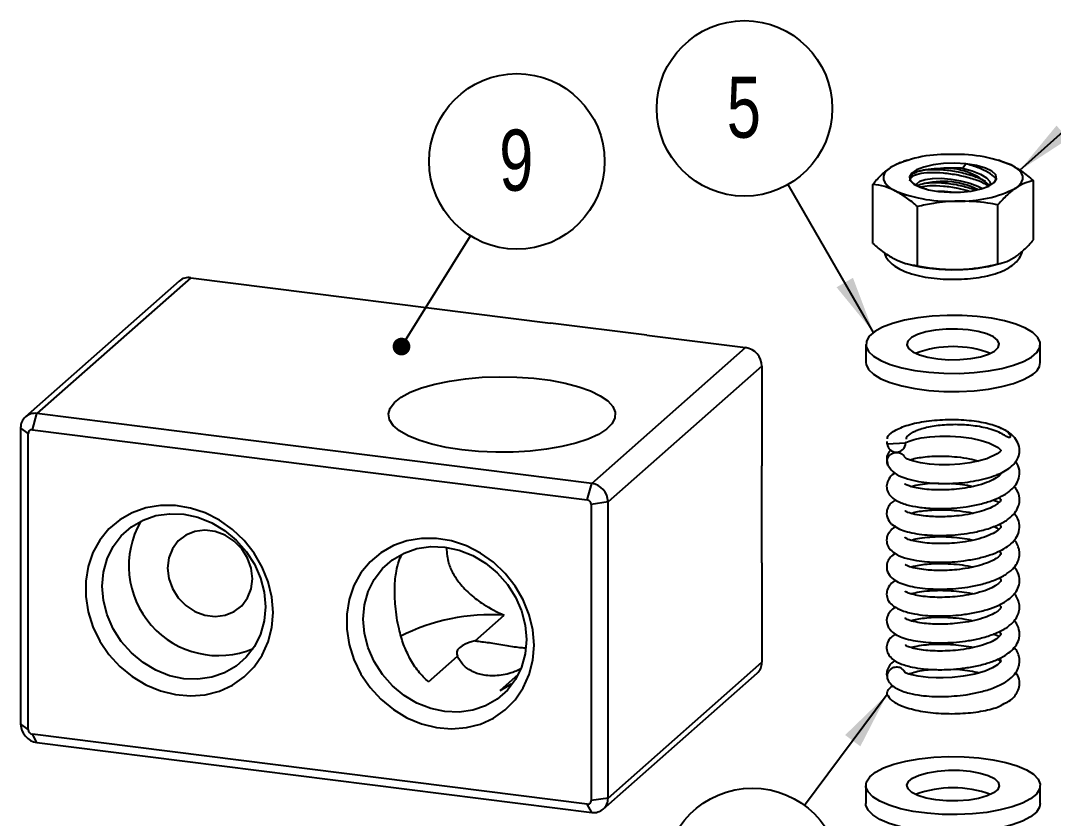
# Model space of a CAD drawing. Header units: millimetres. Extents: x 0 to 279, y 0 to 216.
# Drawn here: x 100.5 to 159.7, y 59.8 to 105.6 of the extents above; entities that cross this region are included whole.
import ezdxf

# ---------------------------------------------------------------- set-up
doc = ezdxf.new("R2010")
doc.units = ezdxf.units.MM
doc.layers.add('TITLE_BLOCK_BORDER', color=7, linetype='Continuous')
doc.styles.add('SLDTEXTSTYLE0', font='TXT', dxfattribs={"width": 0.75})
doc.dimstyles.new('SLDDIMSTYLE0', dxfattribs={"dimtxt": 0.18, "dimasz": 1.016, "dimexe": 0, "dimexo": 0.0625, "dimgap": 0, "dimtad": 0, "dimtih": 1, "dimtoh": 1, "dimdec": 0, "dimrnd": 1e-09, "dimzin": 0, "dimdsep": 46, "dimtxsty": 'Standard', "dimblk1": 'DOT', "dimblk2": 'DOT', "dimsah": 1, "dimcen": 0.09, "dimadec": 0, "dimazin": 0, "dimtfac": 1.016, "dimtdec": 0, "dimtofl": 0, "dimtmove": 0, "dimatfit": 3, "dimldrblk": 'DOT', "dimfxl": 1, "dimfrac": 2, "dimtolj": 1, "dimtzin": 0, "dimarcsym": 0})
doc.dimstyles.new('SLDDIMSTYLE1', dxfattribs={"dimtxt": 0.18, "dimasz": 3.302, "dimexe": 0, "dimexo": 0.0625, "dimgap": 0, "dimtad": 0, "dimtih": 1, "dimtoh": 1, "dimdec": 0, "dimrnd": 1e-09, "dimzin": 0, "dimdsep": 46, "dimtxsty": 'Standard', "dimsah": 1, "dimcen": 0.09, "dimadec": 0, "dimazin": 0, "dimtfac": 3.302, "dimtdec": 0, "dimtofl": 0, "dimtmove": 0, "dimatfit": 3, "dimfxl": 1, "dimfrac": 2, "dimtolj": 1, "dimtzin": 0, "dimarcsym": 0})

# ---------------------------------------------------------------- blocks, each defined once
blk = doc.blocks.new('SW_NOTE_82')
at = {"layer": 'TITLE_BLOCK_BORDER', "color": 0}
blk.add_circle((2.662, 4.268), 5.031, dxfattribs=at)
at = {"layer": 'TITLE_BLOCK_BORDER', "color": 0, "insert": (2.627, 6.092), "char_height": 3.5, "attachment_point": 2, "style": 'SLDTEXTSTYLE0'}
blk.add_mtext('9', dxfattribs=at)
blk = doc.blocks.new('_DOT')
at = {"color": 0, "linetype": 'ByBlock', "lineweight": -2}
blk.add_line((-0.5, 0), (-1, 0), dxfattribs=at)
at = {"color": 0, "linetype": 'ByBlock', "const_width": 0.5}
blk.add_lwpolyline([(-0.25, 0, 1), (0.25, 0, 1)], format="xyb", close=True, dxfattribs=at)
blk = doc.blocks.new('SW_NOTE_85')
at = {"layer": 'TITLE_BLOCK_BORDER', "color": 0}
blk.add_circle((-2.512, 4.359), 5.031, dxfattribs=at)
at = {"layer": 'TITLE_BLOCK_BORDER', "color": 0, "insert": (-2.547, 6.182), "char_height": 3.5, "attachment_point": 2, "style": 'SLDTEXTSTYLE0'}
blk.add_mtext('5', dxfattribs=at)
blk = doc.blocks.new('SW_NOTE_86')
at = {"layer": 'TITLE_BLOCK_BORDER', "color": 0}
blk.add_circle((-2.999, -4.039), 5.031, dxfattribs=at)
at = {"layer": 'TITLE_BLOCK_BORDER', "color": 0, "insert": (-3.035, -2.215), "char_height": 3.5, "attachment_point": 2, "style": 'SLDTEXTSTYLE0'}
blk.add_mtext('2', dxfattribs=at)

msp = doc.modelspace()

# ---------------------------------------------------------------- linework, layer by layer
at = {"color": 7, "linetype": 'Continuous', "lineweight": 25}
for p, q in [((151.364, 97.561), (151.132, 97.494)), ((154.517, 97.107), (154.705, 97.347)), ((156.68, 97.532), (156.58, 97.561)), ((156.678, 97.529), (157.295, 97.292)), ((149.364, 92.791), (149.364, 96.175)), ((158.581, 92.996), (158.581, 96.381)), ((151.935, 91.512), (151.935, 94.896)), ((156.543, 91.615), (156.543, 94.999)), ((151.265, 91.639), (151.364, 91.611)), ((156.58, 91.611), (156.812, 91.677)), ((109.61, 90.632), (100.789, 82.852)), ((110.271, 90.825), (101.45, 83.045)), ((110.271, 90.825), (130.897, 88.226)), ((136.416, 87.531), (130.897, 88.226)), ((136.416, 87.531), (142.075, 86.818)), ((133.254, 79.038), (142.075, 86.818)), ((148.972, 87.005), (148.972, 85.968)), ((158.972, 85.968), (158.972, 87.005)), ((143.011, 85.757), (134.19, 77.978)), ((143.011, 85.757), (143.011, 80.053)), ((101.185, 82.104), (101.45, 83.045)), ((133.254, 79.038), (101.45, 83.045)), ((100.951, 81.898), (100.515, 82.22)), ((100.515, 82.22), (100.515, 65.25)), ((100.951, 64.927), (100.951, 81.898)), ((101.185, 82.104), (132.989, 78.097)), ((150.188, 81.311), (150.197, 81.438)), ((150.188, 81.311), (151.248, 81.353)), ((151.256, 81.42), (151.248, 81.353)), ((143.011, 74.491), (143.011, 80.053)), ((156.597, 79.477), (156.466, 79.54)), ((132.989, 78.097), (133.254, 79.038)), ((134.19, 77.978), (133.223, 77.832)), ((133.223, 77.832), (133.223, 60.862)), ((134.19, 61.007), (134.19, 77.978)), ((156.614, 77.949), (156.253, 78.08)), ((143.011, 74.491), (143.011, 68.787)), ((126.568, 70.011), (128.232, 71.479)), ((156.609, 70.258), (156.261, 70.392)), ((123.902, 67.66), (125.566, 69.127)), ((134.19, 61.007), (143.011, 68.787)), ((156.712, 68.855), (156.52, 68.959)), ((133.916, 60.375), (142.737, 68.154)), ((129.045, 68.086), (127.98, 67.146)), ((128.637, 67.53), (127.98, 67.146)), ((100.951, 64.927), (100.515, 65.25)), ((132.989, 60.655), (101.185, 64.662)), ((101.45, 64.189), (101.185, 64.662)), ((101.45, 64.189), (133.254, 60.182)), ((148.972, 61.723), (148.972, 60.686)), ((158.972, 60.686), (158.972, 61.723)), ((134.19, 61.007), (133.223, 60.862)), ((133.254, 60.182), (132.989, 60.655))]:
    msp.add_line(p, q, dxfattribs=at)
at = {"color": 7, "linetype": 'Continuous', "lineweight": 25, "flags": 128}
for points in [[(150.382, 97.138), (150.183, 96.977), (150.048, 96.808), (149.98, 96.636), (149.981, 96.461), (150.05, 96.288), (150.186, 96.12), (150.387, 95.959), (150.649, 95.808)], [(154.705, 97.347), (154.071, 97.383), (153.43, 97.364), (152.826, 97.291), (152.297, 97.168), (151.879, 97.006), (151.599, 96.812), (151.477, 96.602), (151.52, 96.388), (151.725, 96.185), (152.079, 96.006), (152.558, 95.863), (153.131, 95.765), (153.76, 95.72), (154.403, 95.729), (155.017, 95.793)], [(154.517, 97.107), (155.068, 96.95), (155.536, 96.759), (155.884, 96.548), (156.086, 96.335), (156.126, 96.134), (156.124, 96.126)], [(155.017, 95.793), (155.581, 95.912), (156.031, 96.077), (156.333, 96.276), (156.467, 96.494), (156.422, 96.716), (156.202, 96.927), (155.823, 97.11), (155.312, 97.254), (154.705, 97.347)], [(157.562, 95.962), (157.762, 96.123), (157.896, 96.292), (157.964, 96.464), (157.963, 96.639), (157.894, 96.812), (157.758, 96.98), (157.557, 97.141), (157.295, 97.292)], [(151.847, 96.114), (151.885, 96.206), (152.063, 96.353), (152.373, 96.459), (152.793, 96.516), (153.295, 96.522), (153.843, 96.475), (154.402, 96.379), (154.932, 96.241), (155.398, 96.069), (155.665, 95.937)], [(158.464, 86.273), (158.777, 86.544), (158.944, 86.829), (158.96, 87.119), (158.825, 87.406), (158.542, 87.681), (158.12, 87.935), (157.573, 88.161), (156.915, 88.352), (156.169, 88.502), (155.356, 88.607), (154.5, 88.662), (153.629, 88.668), (152.768, 88.623), (151.943, 88.528), (151.181, 88.388), (150.503, 88.205), (149.93, 87.986), (149.481, 87.737), (149.167, 87.466), (149, 87.181), (148.984, 86.89), (149.119, 86.603), (149.402, 86.329), (149.824, 86.074), (150.372, 85.848), (151.029, 85.658), (151.776, 85.508), (152.589, 85.403), (153.444, 85.348), (154.316, 85.342), (155.177, 85.387), (156.001, 85.482), (156.764, 85.622), (157.442, 85.805), (158.014, 86.024), (158.464, 86.273)], [(156.353, 86.617), (156.562, 86.818), (156.621, 87.03), (156.526, 87.241), (156.283, 87.438), (155.905, 87.609), (155.415, 87.746), (154.841, 87.839), (154.217, 87.885), (153.578, 87.878), (152.962, 87.822), (152.405, 87.717), (151.939, 87.572), (151.592, 87.393), (151.382, 87.192), (151.323, 86.98), (151.418, 86.769), (151.662, 86.572), (152.04, 86.401), (152.53, 86.264), (153.103, 86.17), (153.728, 86.125), (154.366, 86.131), (154.982, 86.188), (155.539, 86.293), (156.005, 86.438), (156.353, 86.617)], [(148.972, 85.968), (148.984, 85.853), (149.119, 85.566), (149.402, 85.292), (149.824, 85.037), (150.372, 84.811), (151.029, 84.621), (151.776, 84.471), (152.589, 84.366), (153.444, 84.31), (154.316, 84.305), (155.177, 84.35), (156.001, 84.445), (156.764, 84.585), (157.442, 84.768), (158.014, 84.987), (158.464, 85.236)], [(125.808, 80.956), (124.907, 81.097), (124.08, 81.282), (123.349, 81.507), (122.728, 81.766), (122.234, 82.054), (121.877, 82.364), (121.667, 82.688), (121.607, 83.019), (121.699, 83.349), (121.942, 83.671), (122.329, 83.977), (122.852, 84.259), (123.498, 84.511), (124.252, 84.728), (125.096, 84.903), (126.01, 85.034), (126.974, 85.117), (127.965, 85.149), (128.958, 85.131), (129.932, 85.063), (130.863, 84.945), (131.729, 84.782), (132.51, 84.577), (133.188, 84.334), (133.747, 84.059), (134.174, 83.76), (134.459, 83.442), (134.594, 83.113), (134.578, 82.782), (134.41, 82.455), (134.094, 82.14), (133.637, 81.845), (133.051, 81.577), (132.35, 81.342), (131.548, 81.145), (130.666, 80.992), (129.724, 80.885), (128.744, 80.827), (127.749, 80.82), (126.763, 80.863), (125.808, 80.956)], [(151.249, 81.366), (151.267, 81.372), (151.447, 81.458), (151.743, 81.556), (152.148, 81.646), (152.642, 81.714), (153.204, 81.75), (153.807, 81.749), (154.424, 81.706), (155.025, 81.623), (155.581, 81.5), (156.029, 81.357), (156.55, 81.089), (156.666, 80.989), (156.71, 80.936), (156.716, 80.932), (156.704, 80.91), (156.646, 80.841), (156.501, 80.727), (155.908, 80.45), (155.467, 80.321), (154.94, 80.213), (154.36, 80.137), (153.76, 80.1), (153.169, 80.101), (152.615, 80.138), (152.103, 80.211), (151.641, 80.321), (151.305, 80.453), (151.172, 80.581), (151.172, 80.581)], [(114.982, 71.645), (114.913, 72.523), (114.706, 73.397), (114.366, 74.242), (113.904, 75.038), (113.33, 75.763), (112.659, 76.399), (111.91, 76.93), (111.1, 77.341), (110.252, 77.623), (109.387, 77.767), (108.528, 77.77), (107.696, 77.632), (106.914, 77.356), (106.202, 76.95), (105.578, 76.425), (105.058, 75.793), (104.656, 75.071), (104.381, 74.278), (104.243, 73.434), (104.243, 72.562), (104.381, 71.683), (104.656, 70.821), (105.058, 69.998), (105.578, 69.235), (106.202, 68.552), (106.914, 67.967), (107.696, 67.494), (108.528, 67.147), (109.387, 66.933), (110.252, 66.859), (111.1, 66.927), (111.91, 67.134), (112.659, 67.476), (113.33, 67.943), (113.904, 68.524), (114.366, 69.203), (114.706, 69.963), (114.913, 70.784), (114.982, 71.645)], [(114.546, 71.967), (114.475, 71.158), (114.264, 70.39), (113.919, 69.689), (113.452, 69.075), (112.875, 68.567), (112.207, 68.179), (111.469, 67.925), (110.681, 67.812), (109.869, 67.842), (109.057, 68.016), (108.269, 68.328), (107.53, 68.769), (106.863, 69.324), (106.286, 69.978), (105.818, 70.71), (105.474, 71.498), (105.263, 72.318), (105.192, 73.146), (105.263, 73.955), (105.474, 74.723), (105.818, 75.424), (106.286, 76.038), (106.863, 76.546), (107.53, 76.934), (108.269, 77.188), (109.057, 77.301), (109.869, 77.271), (110.681, 77.097), (111.469, 76.785), (112.207, 76.344), (112.875, 75.789), (113.452, 75.135), (113.919, 74.403), (114.264, 73.615), (114.475, 72.795), (114.546, 71.967)], [(113.804, 73.575), (113.733, 74.171), (113.525, 74.75), (113.192, 75.278), (112.753, 75.725), (112.234, 76.065), (111.665, 76.278), (111.078, 76.352), (110.509, 76.282), (109.99, 76.073), (109.551, 75.737), (109.218, 75.292), (109.01, 74.766), (108.939, 74.188), (109.01, 73.593), (109.218, 73.014), (109.551, 72.485), (109.99, 72.038), (110.509, 71.698), (111.078, 71.485), (111.665, 71.411), (112.234, 71.481), (112.753, 71.69), (113.192, 72.027), (113.525, 72.471), (113.733, 72.998), (113.804, 73.575)], [(129.949, 69.759), (129.879, 70.638), (129.672, 71.511), (129.333, 72.356), (128.87, 73.152), (128.296, 73.877), (127.626, 74.514), (126.876, 75.044), (126.067, 75.456), (125.219, 75.737), (124.354, 75.881), (123.495, 75.884), (122.663, 75.746), (121.881, 75.471), (121.169, 75.065), (120.544, 74.539), (120.024, 73.907), (119.622, 73.185), (119.348, 72.392), (119.209, 71.549), (119.209, 70.676), (119.348, 69.798), (119.622, 68.936), (120.024, 68.112), (120.544, 67.349), (121.169, 66.666), (121.881, 66.081), (122.663, 65.608), (123.495, 65.261), (124.354, 65.048), (125.219, 64.974), (126.067, 65.041), (126.876, 65.249), (127.626, 65.591), (128.296, 66.058), (128.87, 66.639), (129.333, 67.318), (129.672, 68.078), (129.879, 68.899), (129.949, 69.759)], [(129.513, 70.082), (129.442, 69.272), (129.231, 68.505), (128.886, 67.804), (128.418, 67.189), (127.842, 66.681), (127.174, 66.294), (126.435, 66.04), (125.648, 65.926), (124.836, 65.957), (124.023, 66.131), (123.236, 66.443), (122.497, 66.883), (121.829, 67.438), (121.253, 68.092), (120.785, 68.824), (120.441, 69.612), (120.23, 70.433), (120.158, 71.26), (120.23, 72.07), (120.441, 72.837), (120.785, 73.538), (121.253, 74.152), (121.829, 74.661), (122.497, 75.048), (123.236, 75.302), (124.023, 75.416), (124.836, 75.385), (125.648, 75.211), (126.435, 74.899), (127.174, 74.459), (127.842, 73.903), (128.418, 73.25), (128.886, 72.518), (129.231, 71.729), (129.442, 70.909), (129.513, 70.082)], [(126.568, 70.011), (126.283, 69.93), (126.036, 69.837), (125.831, 69.732), (125.674, 69.619), (125.567, 69.499), (125.513, 69.376), (125.513, 69.251), (125.566, 69.127)], [(156.609, 69.004), (156.673, 68.942), (156.715, 68.86), (156.661, 68.766), (156.517, 68.634), (156.239, 68.464), (155.809, 68.281), (155.228, 68.112), (154.547, 67.984), (153.924, 67.916), (153.403, 67.892), (153, 67.893), (152.541, 67.919), (151.962, 67.991), (151.442, 68.107), (151.277, 68.166), (151.207, 68.206), (151.207, 68.206)], [(158.848, 62.092), (158.966, 61.804), (158.933, 61.514), (158.748, 61.23), (158.419, 60.961), (157.954, 60.715), (157.368, 60.5), (156.68, 60.322), (155.909, 60.186), (155.079, 60.098), (154.215, 60.058), (153.344, 60.069), (152.492, 60.131), (151.685, 60.241), (150.948, 60.396), (150.303, 60.591), (149.769, 60.82), (149.362, 61.077), (149.096, 61.354), (148.978, 61.642), (149.012, 61.932), (149.196, 62.216), (149.526, 62.485), (149.99, 62.731), (150.576, 62.946), (151.265, 63.124), (152.036, 63.259), (152.866, 63.348), (153.729, 63.388), (154.6, 63.376), (155.452, 63.315), (156.259, 63.205), (156.996, 63.05), (157.642, 62.855), (158.176, 62.625), (158.582, 62.368), (158.848, 62.092)], [(156.557, 61.918), (156.622, 61.706), (156.533, 61.496), (156.295, 61.298), (155.923, 61.125), (155.437, 60.987), (154.866, 60.891), (154.243, 60.844), (153.604, 60.848), (152.987, 60.903), (152.427, 61.005), (151.956, 61.149), (151.603, 61.327), (151.388, 61.527), (151.323, 61.739), (151.411, 61.95), (151.649, 62.148), (152.022, 62.321), (152.508, 62.459), (153.079, 62.554), (153.702, 62.602), (154.34, 62.598), (154.958, 62.543), (155.518, 62.44), (155.988, 62.296), (156.341, 62.119), (156.557, 61.918)], [(158.972, 60.686), (158.933, 60.476), (158.748, 60.192), (158.419, 59.924), (157.954, 59.678), (157.368, 59.463), (156.68, 59.285), (155.909, 59.149), (155.079, 59.06), (154.215, 59.021), (153.344, 59.032), (152.492, 59.094), (151.685, 59.204), (150.948, 59.359), (150.303, 59.554), (149.769, 59.783), (149.362, 60.04), (149.096, 60.317), (148.978, 60.605), (148.972, 60.686)]]:
    msp.add_lwpolyline(points, dxfattribs=at)
at = {"color": 7, "linetype": 'Continuous', "lineweight": 25}
for centre, radius, start, end in [((153.483, 91.066), 6.818, 88.12993, 117.04928), ((154.183, 89.548), 8.346, 68.10715, 93.28145), ((153.523, 93.332), 3.767, 47.29902, 94.12571), ((153.397, 91.873), 4.468, 63.35283, 109.40098), ((154.461, 102.034), 6.818, 268.12993, 297.04928), ((153.761, 103.552), 8.346, 248.10715, 273.28145), ((153.063, 89.755), 6.017, 82.28853, 89.85393), ((153.89, 101.247), 9.962, 255.31219, 272.00665), ((154.15, 100.682), 9.391, 270.54046, 284.99705), ((110.154, 89.997), 0.836, 81.91958, 130.58322), ((141.919, 85.737), 1.092, 1.05871, 81.76054), ((153.972, 80.791), 6.086, 69.35894, 110.64106), ((158.05, 86.065), 0.927, 296.49102, 353.96597), ((101.328, 82.24), 0.814, 81.39863, 181.42061), ((101.155, 81.903), 0.203, 81.39863, 181.42061), ((150.717, 81.355), 0.531, 184.67145, 359.79421), ((133.098, 77.957), 1.092, 1.05871, 81.76054), ((132.95, 77.827), 0.273, 1.05871, 81.76054), ((111.858, 74.311), 5.142, 150.13938, 292.67986), ((127.443, 60.083), 11.423, 86.03986, 116.90498), ((142.177, 68.772), 0.834, 312.15804, 0.97766), ((101.607, 65.27), 1.092, 181.05871, 261.76054), ((101.224, 64.933), 0.273, 181.05871, 261.76054), ((153.972, 55.507), 6.088, 69.36602, 110.63398), ((133.376, 60.987), 0.814, 261.39863, 1.42061), ((133.02, 60.857), 0.203, 261.39863, 1.42061)]:
    msp.add_arc(centre, radius, start, end, dxfattribs=at)
for points, knots in [([(149.364, 96.175), (149.531, 96.365), (149.867, 96.747), (150.21, 97.007), (150.382, 97.138)], [0, 0, 0, 0, 0.49696, 1, 1, 1, 1]), ([(150.382, 97.138), (150.541, 97.237), (150.795, 97.396), (151.043, 97.457), (151.136, 97.479)], [0, 0, 0, 0, 0.625589, 1, 1, 1, 1]), ([(153.252, 97.09), (153.372, 97.101), (153.73, 97.134), (154.17, 97.133), (154.464, 97.111), (154.517, 97.107)], [0, 0, 0, 0, 0.291618, 0.873056, 1, 1, 1, 1]), ([(156.417, 96.48), (156.416, 96.482), (156.404, 96.575), (156.127, 96.785), (155.601, 97.071), (155.063, 97.253), (154.753, 97.334), (154.705, 97.347)], [0, 0, 0, 0, 0.007133, 0.317591, 0.628966, 0.9432, 1, 1, 1, 1]), ([(157.295, 97.292), (157.495, 97.181), (157.928, 96.94), (158.352, 96.576), (158.581, 96.381)], [0, 0, 0, 0, 0.461748, 1, 1, 1, 1]), ([(155.989, 96.083), (155.913, 96.133), (155.685, 96.282), (155.078, 96.501), (154.269, 96.706), (153.408, 96.829), (152.608, 96.856), (151.97, 96.778), (151.548, 96.611), (151.501, 96.441), (151.478, 96.359)], [0, 0, 0, 0, 0.067071, 0.198942, 0.332378, 0.467415, 0.603434, 0.739249, 0.873549, 1, 1, 1, 1]), ([(152.45, 95.888), (152.447, 95.889), (152.224, 95.937), (151.895, 96.087), (151.558, 96.317), (151.471, 96.559), (151.621, 96.777), (151.993, 96.953), (152.548, 97.066), (153.007, 97.091), (153.247, 97.09), (153.252, 97.09)], [0, 0, 0, 0, 0.002277, 0.147104, 0.289871, 0.430714, 0.570611, 0.710914, 0.85278, 0.996714, 1, 1, 1, 1]), ([(152.041, 96.933), (152.101, 96.952), (152.318, 97.024), (152.909, 97.049), (153.725, 96.997), (154.582, 96.834), (155.329, 96.611), (155.674, 96.432), (155.821, 96.356)], [0, 0, 0, 0, 0.073395, 0.265178, 0.459359, 0.655573, 0.852511, 1, 1, 1, 1]), ([(150.649, 95.808), (150.449, 95.896), (150.016, 96.086), (149.592, 96.144), (149.364, 96.175)], [0, 0, 0, 0, 0.461748, 1, 1, 1, 1]), ([(154.892, 95.78), (154.685, 95.836), (154.21, 95.965), (153.41, 96.072), (152.639, 96.106), (152.27, 96.047), (152.101, 96.02)], [0, 0, 0, 0, 0.212687, 0.488393, 0.766104, 1, 1, 1, 1]), ([(152.286, 96.238), (152.49, 96.259), (152.917, 96.302), (153.733, 96.238), (154.564, 96.09), (155.04, 95.928), (155.262, 95.853)], [0, 0, 0, 0, 0.239788, 0.502154, 0.767257, 1, 1, 1, 1]), ([(157.562, 95.962), (157.403, 95.843), (157.06, 95.584), (156.724, 95.204), (156.543, 94.999)], [0, 0, 0, 0, 0.461748, 1, 1, 1, 1]), ([(158.581, 96.381), (158.414, 96.344), (158.078, 96.27), (157.735, 96.065), (157.562, 95.962)], [0, 0, 0, 0, 0.49696, 1, 1, 1, 1]), ([(151.935, 94.896), (151.724, 95.078), (151.3, 95.442), (150.867, 95.686), (150.649, 95.808)], [0, 0, 0, 0, 0.49696, 1, 1, 1, 1]), ([(154.239, 95.22), (153.774, 95.19), (152.998, 95.14), (152.239, 94.966), (151.935, 94.896)], [0, 0, 0, 0, 0.598328, 1, 1, 1, 1]), ([(156.543, 94.999), (156.35, 95.036), (155.593, 95.179), (154.817, 95.202), (154.239, 95.22)], [0, 0, 0, 0, 0.254987, 1, 1, 1, 1]), ([(157.562, 92.033), (157.72, 92.153), (158.064, 92.411), (158.4, 92.791), (158.581, 92.996)], [0, 0, 0, 0, 0.461748, 1, 1, 1, 1]), ([(149.364, 92.791), (149.574, 92.61), (149.998, 92.245), (150.431, 92.002), (150.649, 91.879)], [0, 0, 0, 0, 0.49696, 1, 1, 1, 1]), ([(150.047, 92.247), (150.058, 92.201), (150.1, 92.034), (150.279, 91.793), (150.554, 91.526), (150.935, 91.291), (151.43, 91.085), (152.033, 90.92), (152.697, 90.805), (153.392, 90.741), (154.098, 90.726), (154.798, 90.758), (155.472, 90.838), (156.104, 90.965), (156.681, 91.144), (157.16, 91.371), (157.533, 91.64), (157.782, 91.953), (157.92, 92.193), (157.933, 92.327), (157.934, 92.334)], [0, 0, 0, 0, 0.017277, 0.063028, 0.112331, 0.170004, 0.238107, 0.307984, 0.375219, 0.44085, 0.505767, 0.570564, 0.635647, 0.701558, 0.769203, 0.840225, 0.900696, 0.950874, 0.997396, 1, 1, 1, 1]), ([(150.649, 91.879), (150.849, 91.792), (151.282, 91.602), (151.706, 91.543), (151.935, 91.512)], [0, 0, 0, 0, 0.461748, 1, 1, 1, 1]), ([(156.543, 91.615), (156.71, 91.651), (157.046, 91.725), (157.389, 91.93), (157.562, 92.033)], [0, 0, 0, 0, 0.49696, 1, 1, 1, 1]), ([(151.935, 91.512), (152.239, 91.456), (152.998, 91.316), (153.774, 91.301), (154.239, 91.291)], [0, 0, 0, 0, 0.401672, 1, 1, 1, 1]), ([(154.239, 91.291), (154.527, 91.306), (155.105, 91.335), (155.775, 91.447), (156.254, 91.546), (156.447, 91.592), (156.543, 91.615)], [0, 0, 0, 0, 0.370945, 0.745202, 0.872566, 1, 1, 1, 1]), ([(150.208, 81.584), (150.208, 81.611), (150.208, 81.758), (150.536, 82.034), (151.224, 82.364), (152.281, 82.606), (153.501, 82.718), (154.753, 82.687), (155.883, 82.521), (156.612, 82.287), (157.013, 82.064), (157.201, 81.892), (157.262, 81.759), (157.24, 81.686), (157.214, 81.669), (157.2, 81.665), (157.19, 81.664), (157.178, 81.664), (157.161, 81.666), (157.122, 81.677), (157.021, 81.731), (156.841, 81.85), (156.511, 82.014), (155.953, 82.204), (155.142, 82.361), (154.111, 82.423), (153.101, 82.366), (152.226, 82.202), (151.602, 81.955), (151.281, 81.728), (151.276, 81.594), (151.275, 81.565)], [0, 0, 0, 0, 0.013187, 0.070538, 0.138314, 0.205112, 0.271932, 0.337874, 0.402874, 0.46652, 0.496559, 0.527681, 0.554162, 0.56078, 0.56244, 0.563049, 0.563663, 0.5642, 0.564963, 0.56644, 0.572277, 0.595326, 0.630635, 0.667059, 0.722596, 0.77821, 0.831917, 0.884126, 0.935545, 0.986405, 1, 1, 1, 1]), ([(150.261, 80.028), (150.363, 79.888), (150.557, 79.623), (151.148, 79.351), (151.791, 79.177), (152.645, 79.047), (153.789, 79.004), (155.158, 79.136), (156.343, 79.434), (157.19, 79.85), (157.644, 80.321), (157.808, 80.825), (157.76, 81.262), (157.534, 81.64), (157.169, 81.991), (156.797, 82.165), (156.559, 82.276)], [0, 0, 0, 0, 0.079055, 0.149733, 0.210768, 0.263393, 0.36306, 0.462658, 0.559811, 0.652264, 0.73472, 0.778466, 0.832077, 0.882693, 0.925299, 1, 1, 1, 1]), ([(150.39, 80.933), (150.356, 80.898), (150.234, 80.776), (150.131, 80.483), (150.195, 80.224), (150.228, 80.09)], [0, 0, 0, 0, 0.1591, 0.564201, 1, 1, 1, 1]), ([(150.266, 80.031), (150.249, 80.059), (150.201, 80.134), (150.18, 80.282), (150.205, 80.449), (150.283, 80.594), (150.402, 80.715), (150.551, 80.796), (150.664, 80.809), (150.714, 80.815)], [0, 0, 0, 0, 0.092546, 0.250265, 0.407983, 0.557561, 0.693132, 0.864534, 1, 1, 1, 1]), ([(150.714, 80.815), (150.764, 80.813), (150.878, 80.809), (151.025, 80.738), (151.126, 80.656), (151.156, 80.598), (151.164, 80.584)], [0, 0, 0, 0, 0.277182, 0.627896, 0.905293, 1, 1, 1, 1]), ([(151.491, 80.38), (151.546, 80.398), (151.686, 80.445), (152.034, 80.516), (152.492, 80.575), (153.021, 80.606), (153.603, 80.602), (154.245, 80.555), (154.893, 80.465), (155.273, 80.364), (155.45, 80.317)], [0, 0, 0, 0, 0.0778614, 0.1996868, 0.3234181, 0.4487608, 0.5753829, 0.7107678, 0.8651751, 1, 1, 1, 1]), ([(150.66, 79.614), (150.632, 79.603), (150.455, 79.532), (150.286, 79.306), (150.144, 78.989), (150.178, 78.609), (150.37, 78.294), (150.721, 78.028), (151.266, 77.814), (152.005, 77.66), (152.755, 77.595), (153.444, 77.59), (154.077, 77.621), (154.773, 77.698), (155.514, 77.84), (156.198, 78.042), (156.758, 78.284), (157.193, 78.558), (157.514, 78.865), (157.738, 79.24), (157.812, 79.686), (157.727, 80.076), (157.577, 80.257), (157.539, 80.304)], [0, 0, 0, 0, 0.009289, 0.059741, 0.101841, 0.135642, 0.177479, 0.233667, 0.303468, 0.365016, 0.431005, 0.476436, 0.516416, 0.56644, 0.625075, 0.68171, 0.734516, 0.783737, 0.830058, 0.87417, 0.924605, 0.980751, 1, 1, 1, 1]), ([(156.702, 79.659), (156.708, 79.649), (156.72, 79.626), (156.711, 79.612), (156.657, 79.517), (156.452, 79.341), (156.045, 79.126), (155.472, 78.933), (154.83, 78.791), (154.197, 78.704), (153.589, 78.661), (153.006, 78.657), (152.456, 78.691), (151.971, 78.756), (151.584, 78.847), (151.324, 78.929), (151.201, 79.018), (151.21, 78.992), (151.212, 78.986)], [0, 0, 0, 0, 0.042711, 0.089172, 0.146759, 0.215668, 0.296813, 0.380951, 0.458253, 0.528175, 0.591984, 0.656693, 0.722879, 0.78989, 0.855866, 0.920406, 0.983709, 1, 1, 1, 1]), ([(150.68, 78.087), (150.603, 78.043), (150.431, 77.945), (150.263, 77.738), (150.124, 77.37), (150.218, 76.94), (150.609, 76.528), (151.29, 76.246), (152.441, 76.056), (153.542, 76.044), (154.444, 76.117), (155.166, 76.226), (155.919, 76.409), (156.61, 76.667), (157.152, 76.982), (157.516, 77.325), (157.722, 77.678), (157.816, 78.114), (157.726, 78.544), (157.543, 78.78), (157.481, 78.86)], [0, 0, 0, 0, 0.0310779, 0.0693158, 0.103836, 0.1551328, 0.2062481, 0.3029954, 0.3992673, 0.491719, 0.5377946, 0.5890689, 0.6462575, 0.709393, 0.7693464, 0.8217633, 0.8664227, 0.9026959, 0.9670808, 1, 1, 1, 1]), ([(151.558, 78.861), (151.647, 78.887), (151.856, 78.949), (152.352, 79.021), (152.809, 79.062), (153.091, 79.059), (153.152, 79.059)], [0, 0, 0, 0, 0.250347, 0.586711, 0.910474, 1, 1, 1, 1]), ([(153.837, 79.039), (153.963, 79.032), (154.287, 79.011), (154.725, 78.95), (155.009, 78.887), (155.114, 78.864)], [0, 0, 0, 0, 0.288038, 0.73789, 1, 1, 1, 1]), ([(156.613, 78.237), (156.646, 78.2), (156.72, 78.117), (156.716, 78.103), (156.711, 78.062), (156.635, 77.959), (156.442, 77.802), (156.104, 77.619), (155.612, 77.436), (154.996, 77.282), (154.353, 77.182), (153.782, 77.134), (153.327, 77.12), (152.917, 77.125), (152.484, 77.151), (151.99, 77.213), (151.537, 77.31), (151.247, 77.436), (151.221, 77.448), (151.211, 77.453)], [0, 0, 0, 0, 0.052793, 0.117951, 0.173229, 0.224721, 0.280489, 0.341394, 0.407963, 0.480109, 0.548962, 0.606096, 0.651267, 0.686949, 0.733803, 0.795858, 0.872313, 0.950326, 1, 1, 1, 1]), ([(150.689, 76.568), (150.675, 76.562), (150.521, 76.488), (150.324, 76.288), (150.159, 75.981), (150.158, 75.6), (150.322, 75.272), (150.64, 74.998), (151.148, 74.772), (151.808, 74.617), (152.437, 74.543), (152.95, 74.517), (153.421, 74.514), (153.959, 74.535), (154.634, 74.601), (155.375, 74.73), (156.076, 74.922), (156.83, 75.226), (157.375, 75.599), (157.704, 76.084), (157.815, 76.521), (157.74, 76.974), (157.554, 77.216), (157.475, 77.319)], [0, 0, 0, 0, 0.00503, 0.054553, 0.09829, 0.131765, 0.170837, 0.223168, 0.290348, 0.353578, 0.402791, 0.438619, 0.467235, 0.504687, 0.551988, 0.608728, 0.665142, 0.717777, 0.812546, 0.855914, 0.903758, 0.958872, 1, 1, 1, 1]), ([(151.551, 77.321), (151.62, 77.342), (151.785, 77.391), (152.285, 77.482), (152.961, 77.534), (153.734, 77.519), (154.382, 77.46), (154.871, 77.393), (155.098, 77.331), (155.12, 77.325)], [0, 0, 0, 0, 0.096079, 0.228082, 0.501862, 0.644479, 0.801802, 0.980402, 1, 1, 1, 1]), ([(156.618, 76.694), (156.65, 76.658), (156.709, 76.591), (156.716, 76.548), (156.725, 76.548), (156.63, 76.409), (156.384, 76.22), (155.935, 76.005), (155.34, 75.821), (154.696, 75.691), (154.067, 75.614), (153.465, 75.58), (152.887, 75.584), (152.348, 75.625), (151.881, 75.695), (151.519, 75.79), (151.283, 75.868), (151.195, 75.952), (151.204, 75.921), (151.204, 75.92)], [0, 0, 0, 0, 0.045928, 0.085496, 0.169104, 0.224485, 0.290458, 0.367432, 0.443882, 0.513916, 0.577029, 0.635743, 0.695813, 0.757201, 0.818996, 0.879647, 0.938922, 0.997329, 1, 1, 1, 1]), ([(156.604, 76.401), (156.534, 76.445), (156.438, 76.507), (156.302, 76.547), (156.265, 76.558)], [0, 0, 0, 0, 0.7263232, 1, 1, 1, 1]), ([(150.682, 75.01), (150.624, 74.981), (150.458, 74.894), (150.301, 74.715), (150.137, 74.369), (150.178, 73.941), (150.454, 73.596), (150.917, 73.309), (151.728, 73.068), (152.764, 72.972), (153.637, 72.979), (154.311, 73.025), (155.025, 73.123), (155.776, 73.29), (156.488, 73.535), (157.063, 73.842), (157.46, 74.181), (157.694, 74.536), (157.789, 74.875), (157.782, 75.201), (157.681, 75.495), (157.58, 75.697), (157.487, 75.781), (157.481, 75.787)], [0, 0, 0, 0, 0.021965, 0.0635795, 0.0959314, 0.1450933, 0.1967871, 0.2457137, 0.3418857, 0.4371054, 0.4830414, 0.5285794, 0.578724, 0.63471, 0.6968855, 0.7581999, 0.8120202, 0.8581849, 0.8960725, 0.927909, 0.9605391, 0.9972871, 1, 1, 1, 1]), ([(151.549, 75.785), (151.672, 75.818), (151.924, 75.886), (152.47, 75.959), (153.082, 75.992), (153.72, 75.982), (154.331, 75.925), (154.812, 75.864), (155.038, 75.8), (155.1, 75.782)], [0, 0, 0, 0, 0.162722, 0.332853, 0.496361, 0.652632, 0.802591, 0.946015, 1, 1, 1, 1]), ([(124.924, 75.332), (124.948, 75.037), (124.99, 74.509), (125.303, 73.857), (125.713, 73.249), (126.294, 72.658), (127.128, 72.022), (127.83, 71.677), (128.232, 71.479)], [0, 0, 0, 0, 0.162215, 0.290928, 0.419866, 0.593287, 0.76671, 1, 1, 1, 1]), ([(123.902, 67.66), (123.698, 67.855), (123.284, 68.253), (122.818, 68.99), (122.452, 69.805), (122.157, 70.802), (121.981, 71.931), (121.942, 73.101), (122.027, 73.952), (122.173, 74.553), (122.311, 74.828), (122.372, 74.951)], [0, 0, 0, 0, 0.105989, 0.215382, 0.321224, 0.429696, 0.58106, 0.707229, 0.833334, 0.925385, 1, 1, 1, 1]), ([(156.617, 75.156), (156.622, 75.152), (156.694, 75.094), (156.706, 75.038), (156.721, 75.02), (156.702, 74.97), (156.606, 74.852), (156.385, 74.688), (156.014, 74.503), (155.491, 74.323), (154.86, 74.179), (154.224, 74.091), (153.678, 74.051), (153.239, 74.042), (152.83, 74.051), (152.385, 74.083), (151.885, 74.154), (151.459, 74.256), (151.226, 74.376), (151.218, 74.371), (151.216, 74.37)], [0, 0, 0, 0, 0.004089, 0.065743, 0.13, 0.183223, 0.235577, 0.292438, 0.35465, 0.422502, 0.495467, 0.562003, 0.616747, 0.659472, 0.695784, 0.745909, 0.811123, 0.890509, 0.964954, 1, 1, 1, 1]), ([(150.676, 73.48), (150.571, 73.409), (150.353, 73.26), (150.18, 72.969), (150.144, 72.594), (150.279, 72.252), (150.565, 71.97), (151.036, 71.733), (151.677, 71.563), (152.327, 71.475), (152.858, 71.443), (153.329, 71.436), (153.846, 71.451), (154.497, 71.507), (155.234, 71.623), (155.95, 71.804), (156.56, 72.034), (157.18, 72.371), (157.619, 72.796), (157.808, 73.356), (157.766, 73.838), (157.576, 74.116), (157.483, 74.251)], [0, 0, 0, 0, 0.042958, 0.089007, 0.123538, 0.160877, 0.210354, 0.275123, 0.341188, 0.393074, 0.431451, 0.459891, 0.49555, 0.541048, 0.596474, 0.653708, 0.707145, 0.75696, 0.847132, 0.893305, 0.94787, 1, 1, 1, 1]), ([(151.554, 74.247), (151.646, 74.272), (151.945, 74.355), (152.552, 74.433), (153.261, 74.454), (153.864, 74.433), (154.506, 74.372), (154.912, 74.29), (155.115, 74.249)], [0, 0, 0, 0, 0.11982, 0.389543, 0.530405, 0.675394, 0.838207, 1, 1, 1, 1]), ([(156.606, 73.622), (156.619, 73.612), (156.687, 73.56), (156.71, 73.482), (156.721, 73.488), (156.701, 73.427), (156.595, 73.298), (156.307, 73.098), (155.82, 72.886), (155.206, 72.712), (154.563, 72.594), (153.939, 72.526), (153.342, 72.5), (152.77, 72.512), (152.243, 72.56), (151.795, 72.638), (151.463, 72.726), (151.243, 72.826), (151.222, 72.834), (151.212, 72.838)], [0, 0, 0, 0, 0.010058, 0.055636, 0.133872, 0.181001, 0.23848, 0.306696, 0.384827, 0.459875, 0.528413, 0.589943, 0.648723, 0.708991, 0.770527, 0.832026, 0.892276, 0.951114, 1, 1, 1, 1]), ([(151.555, 72.709), (151.568, 72.713), (151.676, 72.753), (152.035, 72.825), (152.59, 72.893), (153.216, 72.917), (153.851, 72.896), (154.457, 72.833), (154.889, 72.768), (155.095, 72.716), (155.13, 72.707)], [0, 0, 0, 0, 0.023025, 0.19701, 0.365189, 0.526566, 0.680857, 0.828895, 0.970353, 1, 1, 1, 1]), ([(150.686, 71.941), (150.65, 71.924), (150.49, 71.848), (150.341, 71.689), (150.157, 71.367), (150.148, 70.947), (150.392, 70.571), (150.733, 70.338), (151.292, 70.105), (152.204, 69.925), (153.288, 69.885), (154.179, 69.936), (154.885, 70.023), (155.632, 70.175), (156.361, 70.406), (156.966, 70.702), (157.398, 71.038), (157.662, 71.393), (157.78, 71.734), (157.79, 72.066), (157.709, 72.361), (157.593, 72.594), (157.481, 72.701), (157.446, 72.734)], [0, 0, 0, 0, 0.0132165, 0.0579918, 0.0893783, 0.1353714, 0.1874603, 0.2364279, 0.2844464, 0.3801587, 0.4729778, 0.518015, 0.5668291, 0.6213884, 0.6820417, 0.7442458, 0.7992113, 0.8466441, 0.8859642, 0.918082, 0.9503374, 0.984905, 1, 1, 1, 1]), ([(156.613, 72.078), (156.628, 72.066), (156.705, 71.999), (156.71, 71.955), (156.72, 71.936), (156.691, 71.874), (156.571, 71.744), (156.32, 71.573), (155.918, 71.387), (155.365, 71.212), (154.724, 71.079), (154.1, 71.002), (153.579, 70.97), (153.153, 70.965), (152.742, 70.978), (152.283, 71.017), (151.784, 71.098), (151.391, 71.202), (151.21, 71.313), (151.213, 71.296), (151.213, 71.292)], [0, 0, 0, 0, 0.014718, 0.078131, 0.140587, 0.192418, 0.245716, 0.303753, 0.367281, 0.436421, 0.509487, 0.573698, 0.626045, 0.666319, 0.704469, 0.757865, 0.826227, 0.907479, 0.978013, 1, 1, 1, 1]), ([(150.678, 70.398), (150.594, 70.346), (150.388, 70.218), (150.206, 69.953), (150.137, 69.59), (150.242, 69.235), (150.498, 68.943), (150.93, 68.697), (151.547, 68.512), (152.212, 68.409), (152.763, 68.369), (153.238, 68.359), (153.738, 68.369), (154.363, 68.415), (155.092, 68.519), (155.819, 68.688), (156.454, 68.91), (156.96, 69.166), (157.345, 69.454), (157.622, 69.783), (157.796, 70.194), (157.78, 70.662), (157.639, 71.006), (157.494, 71.15), (157.472, 71.172)], [0, 0, 0, 0, 0.032984, 0.080756, 0.117018, 0.15276, 0.199331, 0.261196, 0.329264, 0.38375, 0.424618, 0.453638, 0.487433, 0.53104, 0.584601, 0.642483, 0.696614, 0.74711, 0.794327, 0.83866, 0.883397, 0.936744, 0.990233, 1, 1, 1, 1]), ([(151.56, 71.171), (151.569, 71.175), (151.734, 71.231), (152.332, 71.342), (153.196, 71.385), (153.998, 71.346), (154.597, 71.281), (154.954, 71.203), (155.106, 71.169)], [0, 0, 0, 0, 0.015642, 0.280293, 0.559623, 0.70749, 0.875397, 1, 1, 1, 1]), ([(156.601, 70.547), (156.624, 70.527), (156.708, 70.455), (156.711, 70.404), (156.719, 70.404), (156.7, 70.343), (156.552, 70.183), (156.221, 69.975), (155.7, 69.768), (155.071, 69.605), (154.43, 69.499), (153.812, 69.44), (153.22, 69.423), (152.654, 69.442), (152.142, 69.496), (151.714, 69.58), (151.409, 69.666), (151.224, 69.764), (151.22, 69.756), (151.218, 69.754)], [0, 0, 0, 0, 0.021093, 0.076843, 0.128529, 0.19199, 0.251657, 0.322236, 0.400888, 0.474632, 0.541761, 0.602002, 0.66111, 0.721662, 0.78338, 0.844623, 0.904552, 0.963072, 1, 1, 1, 1]), ([(126.568, 70.011), (126.827, 69.982), (127.345, 69.924), (128.246, 69.76), (128.984, 69.651), (129.327, 69.619), (129.43, 69.61)], [0, 0, 0, 0, 0.299176, 0.598861, 0.880262, 1, 1, 1, 1]), ([(150.228, 67.781), (150.289, 67.683), (150.403, 67.497), (150.8, 67.224), (151.373, 67.012), (152.085, 66.884), (152.938, 66.811), (153.832, 66.824), (154.747, 66.924), (155.488, 67.063), (156.229, 67.279), (156.863, 67.564), (157.33, 67.895), (157.624, 68.248), (157.767, 68.593), (157.795, 68.929), (157.731, 69.226), (157.621, 69.471), (157.509, 69.588), (157.469, 69.63)], [0, 0, 0, 0, 0.058489, 0.11098, 0.198295, 0.265024, 0.320882, 0.427615, 0.483765, 0.546592, 0.616505, 0.690473, 0.756756, 0.814261, 0.862395, 0.901103, 0.938775, 0.977968, 1, 1, 1, 1]), ([(151.562, 69.63), (151.599, 69.643), (151.739, 69.691), (152.143, 69.765), (152.718, 69.824), (153.349, 69.838), (153.983, 69.81), (154.573, 69.736), (154.976, 69.68), (155.132, 69.633), (155.132, 69.633)], [0, 0, 0, 0, 0.06069, 0.233524, 0.400333, 0.560137, 0.713082, 0.85973, 0.999733, 1, 1, 1, 1]), ([(129.156, 68.391), (129.054, 68.342), (128.689, 68.165), (127.957, 67.998), (127.104, 68.002), (126.401, 68.226), (125.839, 68.618), (125.662, 68.947), (125.566, 69.127)], [0, 0, 0, 0, 0.076975, 0.274621, 0.460209, 0.627971, 0.79691, 1, 1, 1, 1]), ([(150.655, 68.886), (150.617, 68.864), (150.419, 68.751), (150.225, 68.478), (150.138, 68.114), (150.195, 67.901), (150.223, 67.793)], [0, 0, 0, 0, 0.098203, 0.507435, 0.750192, 1, 1, 1, 1]), ([(150.714, 68.506), (150.664, 68.5), (150.551, 68.487), (150.402, 68.406), (150.283, 68.285), (150.205, 68.14), (150.181, 67.974), (150.193, 67.847), (150.227, 67.791), (150.232, 67.783)], [0, 0, 0, 0, 0.145021, 0.328513, 0.473647, 0.633777, 0.80262, 0.971463, 1, 1, 1, 1]), ([(151.197, 68.216), (151.18, 68.251), (151.141, 68.33), (151.026, 68.43), (150.878, 68.5), (150.764, 68.504), (150.714, 68.506)], [0, 0, 0, 0, 0.199606, 0.444861, 0.754936, 1, 1, 1, 1]), ([(151.432, 68.111), (151.473, 68.128), (151.59, 68.177), (151.949, 68.274), (152.349, 68.348), (152.636, 68.37), (152.727, 68.377)], [0, 0, 0, 0, 0.174491, 0.5058251, 0.8433149, 1, 1, 1, 1]), ([(154.009, 68.395), (154.076, 68.392), (154.341, 68.382), (154.802, 68.322), (155.234, 68.252), (155.435, 68.194), (155.474, 68.183)], [0, 0, 0, 0, 0.130173, 0.510723, 0.9059, 1, 1, 1, 1]), ([(156.9, 66.42), (156.995, 66.464), (157.355, 66.632), (157.645, 66.993), (157.808, 67.495), (157.771, 67.899), (157.621, 68.12), (157.561, 68.209)], [0, 0, 0, 0, 0.121018, 0.456613, 0.635937, 0.853557, 1, 1, 1, 1]), ([(150.188, 66.943), (150.193, 67), (150.203, 67.11), (150.284, 67.253), (150.392, 67.369), (150.485, 67.41), (150.532, 67.431)], [0, 0, 0, 0, 0.272335, 0.530612, 0.764712, 1, 1, 1, 1]), ([(150.188, 66.943), (150.259, 66.826), (150.4, 66.591), (151.015, 66.265), (151.929, 65.999), (153.116, 65.844), (154.385, 65.828), (155.569, 65.957), (156.465, 66.164), (156.784, 66.351), (156.9, 66.419)], [0, 0, 0, 0, 0.118226, 0.236512, 0.375884, 0.513634, 0.651639, 0.787927, 0.922208, 1, 1, 1, 1])]:
    msp.add_open_spline(points, degree=3, knots=knots, dxfattribs=at)
at = {"layer": 'TITLE_BLOCK_BORDER'}
msp.add_line((162.672, 101.335), (157.777, 96.961), dxfattribs=at)
msp.add_solid([(157.777, 96.961), (160.578, 98.782), (159.901, 99.54)], dxfattribs=at)

# ---------------------------------------------------------------- block references
for name, p in [('SW_NOTE_85', (144.525, 96.166)), ('SW_NOTE_82', (126.303, 93.219)), ('SW_NOTE_86', (145.463, 60.581))]:
    msp.add_blockref(name, p, dxfattribs=at)

# ---------------------------------------------------------------- leaders
for points, dimstyle in [([(149.411, 87.687), (144.525, 96.166)], 'SLDDIMSTYLE1'), ([(122.349, 86.878), (126.303, 93.219)], 'SLDDIMSTYLE0'), ([(150.188, 66.943), (145.463, 60.581)], 'SLDDIMSTYLE1')]:
    msp.add_leader(points, dimstyle=dimstyle, dxfattribs=at)

doc.saveas('drawing.dxf')
